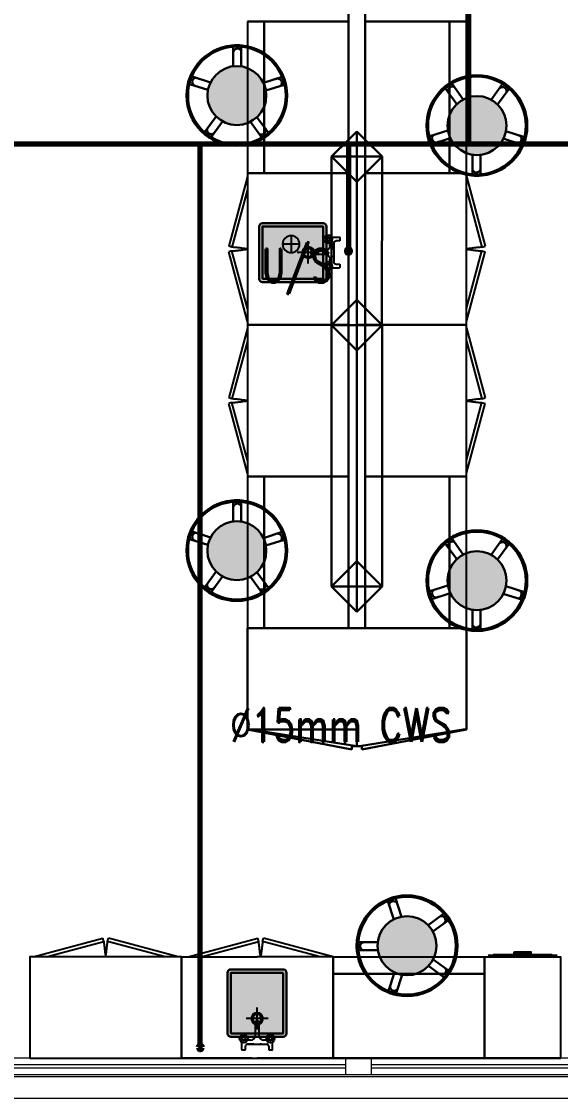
# Model space of a CAD drawing. Extents: x 800 to 995, y 398 to 804.
# Drawn here: x 888.21 to 891.41, y 696.18 to 702.57 of the extents above; entities that cross this region are included whole.
import ezdxf

# ---------------------------------------------------------------- set-up
doc = ezdxf.new("R2010")
doc.units = 0
doc.header["$MEASUREMENT"] = 0
doc.linetypes.add('ACAD_ISO02W100', pattern=[15, 12, -3])
doc.linetypes.add('DASHED', pattern=[19.05, 12.7, -6.35])
doc.layers.get('0').update_dxf_attribs({"color": 252, "linetype": 'CONTINUOUS', "lineweight": 30})
for name, color, linetype in [('-FUR', 252, 'CONTINUOUS'), ('LAYER8', 3, 'CONTINUOUS'), ('SAN', 2, 'CONTINUOUS')]:
    doc.layers.add(name, color=color, linetype=linetype)
for name, color, linetype, lineweight in [('elev', 90, 'CONTINUOUS', 9), ('Elevation', 150, 'CONTINUOUS', 18), ('P-C-WATER', 5, 'CONTINUOUS', 70), ('P-TEXT', 1, 'CONTINUOUS', 25), ('WINDOW', 252, 'CONTINUOUS', 5)]:
    doc.layers.add(name, color=color, linetype=linetype, lineweight=lineweight)
doc.styles.add('ROMANC', font='romand.shx')

# ---------------------------------------------------------------- blocks, each defined once
blk = doc.blocks.new('YY5Y5')
at = {"layer": 'SAN', "color": 1}
for p, q in [((433.83, 542.04), (433.83, 538.56)), ((435.73, 542.41), (434.2, 542.41)), ((435.73, 540.55), (435.73, 542.41)), ((446.18, 539.55), (436.73, 539.55)), ((443.04, 539.55), (446.16, 539.55)), ((447.16, 542.41), (447.16, 540.55)), ((448.69, 542.41), (447.16, 542.41)), ((449.07, 538.56), (449.07, 542.04)), ((434.16, 537.56), (433.7, 538.02)), ((434.16, 536.15), (433.7, 535.69)), ((435.58, 537.56), (436.04, 538.02)), ((435.58, 536.15), (436.04, 535.69)), ((436.72, 537.65), (438.25, 537.65)), ((440.5, 535.4), (440.5, 528.74)), ((442.4, 528.74), (442.4, 535.4)), ((444.65, 537.65), (446.18, 537.65)), ((447.32, 537.56), (446.86, 538.02)), ((447.32, 536.15), (446.86, 535.69)), ((448.74, 537.56), (449.2, 538.02)), ((448.74, 536.15), (449.2, 535.69)), ((440.87, 528.36), (442.03, 528.36))]:
    blk.add_line(p, q, dxfattribs=at)
at = {"layer": 'SAN', "color": 1, "linetype": 'Continuous'}
blk.add_line((439.23, 539.55), (439.86, 539.55), dxfattribs=at)
at = {"layer": 'SAN', "color": 2, "linetype": 'DASHED'}
for points in [[(441.45, 532.42), (441.45, 521.63)], [(436.06, 527.03), (446.84, 527.03)]]:
    blk.add_lwpolyline(points, dxfattribs=at)
at = {"layer": 'SAN', "color": 1}
for centre, radius in [((434.87, 536.85), 2), ((448.03, 536.85), 2), ((434.87, 536.85), 1), ((434.87, 536.85), 0.8), ((448.03, 536.85), 1), ((448.03, 536.85), 0.8)]:
    blk.add_circle(centre, radius, dxfattribs=at)
for centre, radius, start, end in [((434.2, 542.04), 0.375, 90, 180), ((436.73, 540.55), 1, 180, 270), ((446.16, 540.55), 1, 270, 0), ((448.69, 542.04), 0.375, 0, 90), ((438.25, 535.4), 2.25, 0, 90), ((444.65, 535.4), 2.25, 90, 180), ((441.45, 527.03), 2.86, 109.4319, 70.5681), ((441.45, 527.03), 2.08, 117.2765, 62.7235), ((440.87, 528.74), 0.375, 180, 270), ((442.03, 528.74), 0.375, 270, 360)]:
    blk.add_arc(centre, radius, start, end, dxfattribs=at)
blk = doc.blocks.new('fd')
at = {"layer": '-FUR'}
h = blk.add_hatch(color=254, dxfattribs=at)
h.paths.add_polyline_path([(1322.6636, 576.6994), (1322.3536, 576.6994), (1322.3536, 577.0594), (1322.6636, 577.0594)], flags=16)
edge = h.paths.add_edge_path()
edge.add_line((1322.6636, 576.6794), (1322.3536, 576.6794))
edge.add_arc((1322.3536, 576.6994), 0.02, 180, 270, ccw=False)
edge.add_line((1322.3336, 576.6994), (1322.3336, 577.0594))
edge.add_arc((1322.3536, 577.0594), 0.02, 90, 180, ccw=False)
edge.add_line((1322.3536, 577.0794), (1322.6636, 577.0794))
edge.add_arc((1322.6636, 577.0594), 0.02, 0, 90, ccw=False)
edge.add_line((1322.6836, 577.0594), (1322.6836, 576.6994))
edge.add_arc((1322.6636, 576.6994), 0.02, -90, 0, ccw=False)
blk.add_hatch(color=253, dxfattribs=at).paths.add_polyline_path([(1322.6636, 577.0594), (1322.6636, 576.6994), (1322.3536, 576.6994), (1322.3536, 577.0594)])
h = blk.add_hatch(color=251, dxfattribs=at)
h.paths.add_polyline_path([(1322.6337, 577.0294), (1322.6636, 577.0594), (1322.6636, 576.6994), (1322.6336, 576.7294)])
h.paths.add_polyline_path([(1322.6336, 576.7294), (1322.6636, 576.6994), (1322.3536, 576.6994), (1322.3836, 576.7294)])
h = blk.add_hatch(color=252, dxfattribs=at)
h.paths.add_polyline_path([(1322.3836, 577.0294), (1322.3536, 577.0594), (1322.6636, 577.0594), (1322.6337, 577.0294)])
h.paths.add_polyline_path([(1322.3836, 576.7294), (1322.3536, 576.6994), (1322.3536, 577.0594), (1322.3836, 577.0294)])
for p, q in [((1322.4784, 577.2056), (1322.0597, 577.2056)), ((1322.4784, 577.2056), (1322.9597, 577.2056)), ((1322.0597, 576.6056), (1322.5097, 576.6056)), ((1322.9597, 576.6056), (1322.5097, 576.6056))]:
    blk.add_line(p, q, dxfattribs=at)
at = {"layer": '-FUR', "linetype": 'ACAD_ISO02W100'}
for p, q in [((1322.0597, 577.2056), (1322.5097, 577.2056)), ((1322.9597, 577.2056), (1322.5097, 577.2056)), ((1322.0997, 576.6056), (1322.5133, 576.4948)), ((1322.177, 576.6056), (1322.5185, 576.5141)), ((1322.8824, 576.6056), (1322.541, 576.5141)), ((1322.9597, 576.6056), (1322.5462, 576.4948)), ((1322.5185, 576.5141), (1322.5133, 576.4948)), ((1322.541, 576.5141), (1322.5462, 576.4948))]:
    blk.add_line(p, q, dxfattribs=at)
for centre, start, end in [((1324.045, 576.3727), 171.26112, 174.70691), ((1321.0144, 576.3727), 5.29309, 8.73888)]:
    blk.add_arc(centre, 1.5331, start, end, dxfattribs=at)
for p, q in [((1322.0597, 577.2056), (1322.0597, 576.6056)), ((1322.9597, 577.2056), (1322.9597, 576.6056))]:
    blk.add_line(p, q)
blk.add_lwpolyline([(1322.6636, 576.6794), (1322.3536, 576.6794, -0.414214), (1322.3336, 576.6994), (1322.3336, 577.0594, -0.414214), (1322.3536, 577.0794), (1322.6636, 577.0794, -0.414214), (1322.6836, 577.0594), (1322.6836, 576.6994, -0.414214)], format="xyb", close=True)
blk.add_lwpolyline([(1322.6636, 576.6794), (1322.3536, 576.6794, -0.414214), (1322.3336, 576.6994), (1322.3336, 577.0594, -0.414214), (1322.3536, 577.0794), (1322.6636, 577.0794, -0.414214), (1322.6836, 577.0594), (1322.6836, 576.6994, -0.414214)], format="xyb", close=True)
blk.add_lwpolyline([(1322.6636, 576.6994), (1322.3536, 576.6994), (1322.3536, 577.0594), (1322.6636, 577.0594)], close=True)
at = {"extrusion": (0, 0, -1), "xscale": 0.0121000000000322, "yscale": 0.0121000000000322, "zscale": -0.0121}
blk.add_blockref('YY5Y5', (-1327.8502, 570.5947), dxfattribs=at)
blk = doc.blocks.new('juy')
blk.add_line((1322.9597, 577.2056), (1322.9597, 576.6056))
blk.add_blockref('fd', (0, 0))
blk = doc.blocks.new('vfd')
at = {"layer": '-FUR'}
h = blk.add_hatch(color=254, dxfattribs=at)
h.paths.add_polyline_path([(1316.635, 565.8296), (1316.635, 566.1396), (1316.275, 566.1396), (1316.275, 565.8296)], flags=16)
edge = h.paths.add_edge_path()
edge.add_line((1316.655, 565.8296), (1316.655, 566.1396))
edge.add_ellipse((1316.635, 566.1396), major_axis=(-0.0141, -0.0141), ratio=1, start_angle=135, end_angle=225)
edge.add_line((1316.635, 566.1596), (1316.275, 566.1596))
edge.add_ellipse((1316.275, 566.1396), major_axis=(-0.0141, -0.0141), ratio=1, start_angle=225, end_angle=315)
edge.add_line((1316.255, 566.1396), (1316.255, 565.8296))
edge.add_ellipse((1316.275, 565.8296), major_axis=(0.0141, -0.0141), ratio=1, start_angle=225, end_angle=315)
edge.add_line((1316.275, 565.8096), (1316.635, 565.8096))
edge.add_ellipse((1316.635, 565.8296), major_axis=(0.0141, -0.0141), ratio=1, start_angle=-45, end_angle=45)
blk.add_hatch(color=253, dxfattribs=at).paths.add_polyline_path([(1316.275, 565.8296), (1316.635, 565.8296), (1316.635, 566.1396), (1316.275, 566.1396)])
h = blk.add_hatch(color=251, dxfattribs=at)
h.paths.add_polyline_path([(1316.305, 565.8596), (1316.275, 565.8296), (1316.635, 565.8296), (1316.605, 565.8596)])
h.paths.add_polyline_path([(1316.605, 565.8596), (1316.635, 565.8296), (1316.635, 566.1396), (1316.605, 566.1096)])
h = blk.add_hatch(color=252, dxfattribs=at)
h.paths.add_polyline_path([(1316.305, 566.1096), (1316.275, 566.1396), (1316.275, 565.8296), (1316.305, 565.8596)])
h.paths.add_polyline_path([(1316.605, 566.1096), (1316.635, 566.1396), (1316.275, 566.1396), (1316.305, 566.1096)])
blk.add_lwpolyline([(1316.655, 565.8296), (1316.655, 566.1396, 0.414214), (1316.635, 566.1596), (1316.275, 566.1596, 0.414214), (1316.255, 566.1396), (1316.255, 565.8296, 0.414214), (1316.275, 565.8096), (1316.635, 565.8096, 0.414214)], format="xyb", close=True)
blk.add_lwpolyline([(1316.655, 565.8296), (1316.655, 566.1396, 0.414214), (1316.635, 566.1596), (1316.275, 566.1596, 0.414214), (1316.255, 566.1396), (1316.255, 565.8296, 0.414214), (1316.275, 565.8096), (1316.635, 565.8096, 0.414214)], format="xyb", close=True)
blk.add_lwpolyline([(1316.635, 565.8296), (1316.635, 566.1396), (1316.275, 566.1396), (1316.275, 565.8296)], close=True)
at = {"layer": 'LAYER8'}
for p, q in [((1316.415, 566.0346), (1316.515, 566.0346)), ((1316.465, 566.0846), (1316.465, 565.9846))]:
    blk.add_line(p, q, dxfattribs=at)
blk.add_circle((1316.465, 566.0346), 0.05, dxfattribs=at)
at = {"xscale": 0.0121, "yscale": 0.0121, "zscale": 0.0121, "rotation": 89.99999999999997}
blk.add_blockref('YY5Y5', (1322.7397, 560.6431), dxfattribs=at)

msp = doc.modelspace()

# ---------------------------------------------------------------- hatches: boundary and pattern name
h = msp.add_hatch(color=256)
h.set_gradient(color1=(132, 132, 132), name='SPHERICAL')
h.paths.add_polyline_path([(889.6617, 702.1292, -1), (889.3117, 702.1292, -1)])
h = msp.add_hatch(color=256)
h.set_gradient(color1=(132, 132, 132), name='SPHERICAL')
h.paths.add_polyline_path([(890.7369, 701.9512, -1), (891.0869, 701.9512, -1)])
h = msp.add_hatch(color=256)
h.set_gradient(color1=(132, 132, 132), name='SPHERICAL')
h.paths.add_polyline_path([(889.6617, 699.4292, -1), (889.3117, 699.4292, -1)])
h = msp.add_hatch(color=256)
h.set_gradient(color1=(132, 132, 132), name='SPHERICAL')
h.paths.add_polyline_path([(890.7369, 699.2512, -1), (891.0869, 699.2512, -1)])
h = msp.add_hatch(color=256)
h.set_gradient(color1=(132, 132, 132), name='SPHERICAL')
h.paths.add_polyline_path([(890.4969, 696.9092, 1), (890.4969, 697.2592, 1)])

# ---------------------------------------------------------------- linework, layer by layer
at = {"layer": '-FUR', "linetype": 'ACAD_ISO02W100'}
for p, q in [((890.2493, 702.5682), (890.2493, 703.0182)), ((889.5493, 702.5682), (889.5493, 701.6682)), ((890.8493, 701.6682), (890.8493, 702.5682)), ((889.5493, 701.6482), (889.4385, 701.2347)), ((890.1493, 700.7682), (890.1493, 701.6682)), ((890.2493, 701.6682), (890.2493, 700.7682)), ((890.8493, 701.6482), (890.9601, 701.2347)), ((889.5493, 701.571), (889.4578, 701.2295)), ((890.8493, 701.571), (890.9408, 701.2295)), ((889.4578, 701.2295), (889.4385, 701.2347)), ((889.4578, 701.207), (889.4385, 701.2018)), ((889.5493, 700.7882), (889.4385, 701.2018)), ((889.5493, 700.8655), (889.4578, 701.207)), ((890.8493, 700.8655), (890.9408, 701.207)), ((890.8493, 700.7882), (890.9601, 701.2018)), ((890.9408, 701.2295), (890.9601, 701.2347)), ((890.9408, 701.207), (890.9601, 701.2018)), ((889.5493, 700.7482), (889.4385, 700.3347)), ((890.1493, 699.8682), (890.1493, 700.7682)), ((890.2493, 700.7682), (890.2493, 699.8682)), ((890.8493, 700.7482), (890.9601, 700.3347)), ((889.5493, 700.671), (889.4578, 700.3295)), ((890.8493, 700.671), (890.9408, 700.3295)), ((889.4578, 700.3295), (889.4385, 700.3347)), ((889.4578, 700.307), (889.4385, 700.3018)), ((889.5493, 699.8882), (889.4385, 700.3018)), ((889.5493, 699.9655), (889.4578, 700.307)), ((890.8493, 699.9655), (890.9408, 700.307)), ((890.8493, 699.8882), (890.9601, 700.3018)), ((890.9408, 700.3295), (890.9601, 700.3347)), ((890.9408, 700.307), (890.9601, 700.3018)), ((889.5493, 699.8682), (889.5493, 698.9682)), ((890.8493, 698.9682), (890.8493, 699.8682)), ((888.2779, 697.0182), (888.6915, 697.1291)), ((888.3552, 697.0182), (888.6967, 697.1097)), ((888.6967, 697.1097), (888.6915, 697.1291)), ((888.7192, 697.1097), (888.7244, 697.1291)), ((889.0607, 697.0182), (888.7192, 697.1097)), ((889.1379, 697.0182), (888.7244, 697.1291)), ((890.0579, 697.0182), (890.9579, 697.0182)), ((888.2579, 696.4182), (889.1579, 696.4182)), ((890.9579, 696.4182), (891.4079, 696.4182))]:
    msp.add_line(p, q, dxfattribs=at)
at = {"layer": '-FUR'}
for p, q in [((890.9779, 697.0282), (891.3879, 697.0282)), ((891.0079, 697.0332), (891.3579, 697.0332))]:
    msp.add_line(p, q, dxfattribs=at)
for points in [[(890.8493, 702.5682), (890.8493, 703.0182), (890.2493, 703.0182), (890.2493, 702.5682)], [(890.1493, 700.7682), (890.1493, 701.6682), (889.5493, 701.6682), (889.5493, 700.7682)], [(890.2493, 701.6682), (890.2493, 700.7682), (890.8493, 700.7682), (890.8493, 701.6682)], [(890.1493, 699.8682), (890.1493, 700.7682), (889.5493, 700.7682), (889.5493, 699.8682)], [(890.2493, 700.7682), (890.2493, 699.8682), (890.8493, 699.8682), (890.8493, 700.7682)], [(888.2579, 696.4182), (889.1579, 696.4182), (889.1579, 697.0182), (888.2579, 697.0182)], [(890.9579, 697.0182), (891.4079, 697.0182), (891.4079, 696.4182), (890.9579, 696.4182)]]:
    msp.add_lwpolyline(points, close=True, dxfattribs=at)
at = {"layer": '-FUR', "color": 1}
msp.add_lwpolyline([(891.1329, 697.0482), (891.2329, 697.0482), (891.2329, 697.0382), (891.1329, 697.0382)], close=True, dxfattribs=at)
at = {"layer": '-FUR', "linetype": 'ACAD_ISO02W100'}
for centre, start, end in [((889.3164, 699.703), 81.26112, 84.70691), ((889.3164, 702.7335), 275.29309, 278.73888), ((891.0822, 699.703), 95.29309, 98.73888), ((891.0822, 702.7335), 261.26112, 264.70691), ((889.3164, 698.803), 81.26112, 84.70691), ((889.3164, 701.8335), 275.29309, 278.73888), ((891.0822, 698.803), 95.29309, 98.73888), ((891.0822, 701.8335), 261.26112, 264.70691), ((890.2232, 697.2512), 185.29309, 188.73888), ((887.1927, 697.2512), 351.26112, 354.70691)]:
    msp.add_arc(centre, 1.5331, start, end, dxfattribs=at)
for p, q in [((890.1493, 703.9182), (890.1493, 699.3162)), ((890.2493, 699.3167), (890.2493, 703.9182)), ((889.5493, 702.5682), (890.1493, 702.5682)), ((889.6493, 701.6682), (889.6493, 702.5682)), ((890.1493, 702.5682), (890.1493, 701.6682)), ((890.2493, 701.6682), (890.2493, 702.5682)), ((890.2493, 702.5682), (890.8493, 702.5682)), ((890.8493, 702.5682), (890.7493, 702.5682)), ((890.7493, 702.5682), (890.7493, 701.6682)), ((889.465, 702.3029), (889.4645, 702.4183)), ((889.4745, 702.4283), (889.502, 702.4282)), ((889.5124, 702.3024), (889.5128, 702.4157)), ((889.1985, 702.2101), (889.2071, 702.2362)), ((889.3148, 702.1623), (889.2049, 702.1975)), ((889.33, 702.2072), (889.2224, 702.2426)), ((889.6451, 702.2036), (889.7548, 702.2397)), ((889.7674, 702.2332), (889.7758, 702.207)), ((890.7263, 702.186), (890.7486, 702.2021)), ((890.831, 702.1063), (890.7647, 702.1983)), ((890.9964, 702.1044), (891.0639, 702.1981)), ((891.0778, 702.2003), (891.1, 702.184)), ((889.6593, 702.1583), (889.7672, 702.1929)), ((890.7923, 702.0789), (890.724, 702.172)), ((891.0345, 702.0761), (891.1014, 702.1676)), ((889.3642, 702.0043), (889.2972, 701.9129)), ((889.4022, 701.976), (889.3348, 701.8823)), ((889.5677, 701.9741), (889.6339, 701.8822)), ((889.6063, 702.0015), (889.6746, 701.9084)), ((889.3208, 701.8802), (889.2986, 701.8964)), ((889.6723, 701.8945), (889.65, 701.8784)), ((890.1995, 701.9165), (890.0495, 701.7665)), ((890.1995, 701.9165), (890.0495, 701.7665)), ((890.3495, 701.7665), (890.1995, 701.9165)), ((890.1995, 701.7665), (890.1995, 701.9165)), ((890.3495, 701.7665), (890.1995, 701.9165)), ((890.7393, 701.9221), (890.6315, 701.8875)), ((891.0838, 701.9182), (891.1937, 701.883)), ((890.0495, 701.7665), (890.1493, 701.8662)), ((890.2493, 701.8667), (890.3495, 701.7665)), ((890.6313, 701.8472), (890.6229, 701.8734)), ((890.7535, 701.8769), (890.6438, 701.8408)), ((891.0686, 701.8733), (891.1762, 701.8379)), ((891.2001, 701.8704), (891.1915, 701.8442)), ((890.0495, 701.7665), (890.3495, 701.7665)), ((890.1995, 701.6165), (890.0495, 701.7665)), ((890.0495, 701.7665), (890.3495, 701.7665)), ((890.1995, 701.7665), (890.0495, 701.7665)), ((890.0495, 701.7665), (890.1995, 701.7665)), ((890.0495, 701.7665), (890.3495, 701.7665)), ((890.1995, 701.6165), (890.0495, 701.7665)), ((890.0495, 700.7665), (890.0495, 701.7665)), ((890.0495, 701.7665), (890.3495, 701.7665)), ((890.1493, 701.6667), (890.0495, 701.7665)), ((890.3495, 701.7665), (890.1995, 701.6165)), ((890.1995, 700.9165), (890.1995, 701.7665)), ((890.1995, 701.7665), (890.3495, 701.7665)), ((890.1995, 701.7665), (890.1995, 701.6165)), ((890.3495, 701.7665), (890.1995, 701.6165)), ((890.2513, 701.6682), (890.3495, 701.7665)), ((890.3495, 701.7665), (890.3478, 700.7682)), ((890.8862, 701.7781), (890.8858, 701.6648)), ((890.9336, 701.7776), (890.9341, 701.6621)), ((890.1493, 701.6682), (889.5493, 701.6682)), ((889.5493, 701.6682), (889.6493, 701.6682)), ((890.8493, 701.6682), (890.2493, 701.6682)), ((890.9241, 701.6522), (890.8966, 701.6523)), ((890.1995, 700.9165), (890.0495, 700.7665)), ((890.1995, 700.7665), (890.1995, 700.9165)), ((890.3495, 700.7665), (890.1995, 700.9165)), ((890.3495, 700.7665), (890.0495, 700.7665)), ((890.1995, 700.6165), (890.0495, 700.7665)), ((890.0495, 700.7665), (890.3495, 700.7665)), ((890.0495, 699.2165), (890.0495, 700.7665)), ((890.2493, 700.7682), (890.1993, 700.7682)), ((890.1995, 700.7665), (890.1995, 700.6165)), ((890.1995, 700.6165), (890.3495, 700.7665)), ((890.1995, 700.7665), (890.1995, 699.0665)), ((890.3495, 700.7665), (890.3495, 699.2165)), ((890.1995, 699.3665), (890.1995, 700.2165)), ((889.5493, 699.8682), (890.1493, 699.8682)), ((889.6493, 698.9682), (889.6493, 699.8682)), ((890.1493, 699.8682), (890.1493, 698.9682)), ((890.2493, 698.9682), (890.2493, 699.8682)), ((890.2493, 699.8682), (890.8493, 699.8682)), ((890.8493, 699.8682), (890.7493, 699.8682)), ((890.7493, 699.8682), (890.7493, 698.9682)), ((889.465, 699.6029), (889.4645, 699.7183)), ((889.4745, 699.7283), (889.502, 699.7282)), ((889.5124, 699.6024), (889.5128, 699.7157)), ((889.1985, 699.5101), (889.2071, 699.5362)), ((889.33, 699.5072), (889.2224, 699.5426)), ((889.6451, 699.5036), (889.7548, 699.5397)), ((889.7674, 699.5332), (889.7758, 699.507)), ((889.3148, 699.4623), (889.2049, 699.4975)), ((889.6593, 699.4583), (889.7672, 699.4929)), ((890.7923, 699.3789), (890.724, 699.472)), ((890.7263, 699.486), (890.7486, 699.5021)), ((890.831, 699.4063), (890.7647, 699.4983)), ((890.9964, 699.4044), (891.0639, 699.4981)), ((891.0345, 699.3761), (891.1014, 699.4676)), ((891.0778, 699.5003), (891.1, 699.484)), ((890.1995, 699.3665), (890.0495, 699.2165)), ((890.1995, 699.2165), (890.1995, 699.3665)), ((890.3495, 699.2165), (890.1995, 699.3665)), ((889.3642, 699.3043), (889.2972, 699.2129)), ((889.4022, 699.276), (889.3348, 699.1823)), ((889.5677, 699.2741), (889.6339, 699.1822)), ((889.6063, 699.3015), (889.6746, 699.2084)), ((889.3208, 699.1802), (889.2986, 699.1964)), ((889.6723, 699.1945), (889.65, 699.1784)), ((890.3495, 699.2165), (890.0495, 699.2165)), ((890.1995, 699.0665), (890.0495, 699.2165)), ((890.0495, 699.2165), (890.3495, 699.2165)), ((890.1995, 699.2165), (890.1995, 699.0665)), ((890.1995, 699.0665), (890.3495, 699.2165)), ((890.7393, 699.2221), (890.6315, 699.1875)), ((891.0838, 699.2182), (891.1937, 699.183)), ((890.6313, 699.1472), (890.6229, 699.1734)), ((890.7535, 699.1769), (890.6438, 699.1408)), ((891.0686, 699.1733), (891.1762, 699.1379)), ((891.2001, 699.1704), (891.1915, 699.1442)), ((890.8862, 699.0781), (890.8858, 698.9648)), ((890.9336, 699.0776), (890.9341, 698.9621)), ((889.5493, 698.9682), (889.5493, 698.3682)), ((889.5493, 698.9682), (890.8493, 698.9682)), ((890.1493, 698.9682), (889.5493, 698.9682)), ((889.5493, 698.9682), (889.6493, 698.9682)), ((890.8493, 698.9682), (890.2493, 698.9682)), ((890.8493, 698.3682), (890.8493, 698.9682)), ((890.9241, 698.9522), (890.8966, 698.9523)), ((889.5493, 698.3682), (890.1993, 698.3682)), ((889.5493, 698.3682), (890.1693, 698.2482)), ((889.5493, 698.3682), (889.5693, 698.3682)), ((889.5693, 698.3682), (890.1993, 698.2682)), ((890.1993, 698.3682), (890.1993, 698.2682)), ((890.8293, 698.3682), (890.2143, 698.2682)), ((890.8493, 698.3682), (890.2293, 698.2482)), ((890.8493, 698.3682), (890.8293, 698.3682)), ((890.1993, 698.2682), (890.1693, 698.2682)), ((890.1693, 698.2682), (890.1693, 698.2482)), ((890.1993, 698.2682), (890.2293, 698.2682)), ((890.2293, 698.2682), (890.2293, 698.2482)), ((890.419, 697.2409), (890.3836, 697.3485)), ((890.4161, 697.3723), (890.39, 697.3637)), ((890.4639, 697.256), (890.4287, 697.366)), ((890.6219, 697.2067), (890.7133, 697.2736)), ((890.6502, 697.1687), (890.7439, 697.2361)), ((890.746, 697.2501), (890.7298, 697.2723)), ((890.1979, 697.0963), (890.198, 697.0688)), ((890.3233, 697.1059), (890.2079, 697.1064)), ((890.3238, 697.0585), (890.2105, 697.0581)), ((890.0579, 697.0182), (890.0579, 696.4182)), ((890.6247, 696.9645), (890.7178, 696.8963)), ((890.6521, 697.0032), (890.744, 696.9369)), ((890.9579, 696.4182), (890.9579, 697.0182)), ((890.9579, 697.0182), (890.9579, 696.9182)), ((890.9579, 696.9182), (890.0579, 696.9182)), ((890.4226, 696.9257), (890.3865, 696.8161)), ((890.4679, 696.9116), (890.4333, 696.8037)), ((890.7317, 696.8985), (890.7478, 696.9208)), ((890.393, 696.8035), (890.4191, 696.7951)), ((890.0579, 696.4182), (890.9579, 696.4182))]:
    msp.add_line(p, q)
for centre, radius in [((889.4867, 702.1292), 0.299), ((889.4867, 702.1292), 0.29), ((889.4867, 702.1292), 0.175), ((890.9119, 701.9512), 0.299), ((890.9119, 701.9512), 0.29), ((890.9119, 701.9512), 0.175), ((889.4867, 699.4292), 0.299), ((889.4867, 699.4292), 0.29), ((889.4867, 699.4292), 0.175), ((890.9119, 699.2512), 0.299), ((890.9119, 699.2512), 0.29), ((890.9119, 699.2512), 0.175), ((890.4969, 697.0842), 0.299), ((890.4969, 697.0842), 0.29), ((890.4969, 697.0842), 0.175)]:
    msp.add_circle(centre, radius)
for centre, radius, start, end in [((889.4745, 702.4183), 0.01, 89.79115, 179.79115), ((889.4897, 702.3828), 0.025, 22.93495, 191.17517), ((889.4997, 702.4153), 0.0131, 1.65402, 79.72038), ((889.208, 702.207), 0.01, 161.79115, 251.79115), ((889.2187, 702.23), 0.0131, 73.65402, 151.72038), ((889.2464, 702.2105), 0.025, 94.93495, 263.17517), ((889.7288, 702.2048), 0.025, 310.93495, 119.17517), ((889.7578, 702.2302), 0.01, 17.79115, 107.79115), ((889.7628, 702.2053), 0.0131, 289.65402, 7.72038), ((890.7543, 702.1902), 0.0131, 37.65402, 115.72038), ((891.0719, 702.1922), 0.01, 53.79115, 143.79115), ((890.7322, 702.1779), 0.01, 125.79115, 215.79115), ((890.7653, 702.1581), 0.025, 58.93495, 227.17517), ((891.0634, 702.1546), 0.025, 346.93495, 155.17517), ((891.0906, 702.175), 0.0131, 325.65402, 43.72038), ((889.3081, 701.9055), 0.0131, 145.65402, 223.72038), ((889.3352, 701.9258), 0.025, 166.93495, 335.17517), ((889.3267, 701.8882), 0.01, 233.79115, 323.79115), ((889.6333, 701.9223), 0.025, 238.93495, 47.17517), ((889.6443, 701.8902), 0.0131, 217.65402, 295.72038), ((889.6665, 701.9026), 0.01, 305.79115, 35.79115), ((890.6359, 701.8752), 0.0131, 109.65402, 187.72038), ((890.6698, 701.8757), 0.025, 130.93495, 299.17517), ((891.1522, 701.87), 0.025, 274.93495, 83.17517), ((891.1906, 701.8735), 0.01, 341.79115, 71.79115), ((890.6408, 701.8503), 0.01, 197.79115, 287.79115), ((891.1799, 701.8505), 0.0131, 253.65402, 331.72038), ((890.9089, 701.6976), 0.025, 202.93495, 11.17517), ((890.8989, 701.6652), 0.0131, 181.65402, 259.72038), ((890.9241, 701.6622), 0.01, 269.79115, 359.79115), ((889.4745, 699.7183), 0.01, 89.79115, 179.79115), ((889.4897, 699.6828), 0.025, 22.93495, 191.17517), ((889.4997, 699.7153), 0.0131, 1.65402, 79.72038), ((889.2187, 699.53), 0.0131, 73.65402, 151.72038), ((889.2464, 699.5105), 0.025, 94.93495, 263.17517), ((889.7288, 699.5048), 0.025, 310.93495, 119.17517), ((889.7578, 699.5302), 0.01, 17.79115, 107.79115), ((889.208, 699.507), 0.01, 161.79115, 251.79115), ((889.7628, 699.5053), 0.0131, 289.65402, 7.72038), ((890.7322, 699.4779), 0.01, 125.79115, 215.79115), ((890.7653, 699.4581), 0.025, 58.93495, 227.17517), ((890.7543, 699.4902), 0.0131, 37.65402, 115.72038), ((891.0634, 699.4546), 0.025, 346.93495, 155.17517), ((891.0719, 699.4922), 0.01, 53.79115, 143.79115), ((891.0906, 699.475), 0.0131, 325.65402, 43.72038), ((889.3081, 699.2055), 0.0131, 145.65402, 223.72038), ((889.3352, 699.2258), 0.025, 166.93495, 335.17517), ((889.6333, 699.2223), 0.025, 238.93495, 47.17517), ((889.6665, 699.2026), 0.01, 305.79115, 35.79115), ((890.6698, 699.1757), 0.025, 130.93495, 299.17517), ((891.1522, 699.17), 0.025, 274.93495, 83.17517), ((889.3267, 699.1882), 0.01, 233.79115, 323.79115), ((889.6443, 699.1902), 0.0131, 217.65402, 295.72038), ((890.6359, 699.1752), 0.0131, 109.65402, 187.72038), ((890.6408, 699.1503), 0.01, 197.79115, 287.79115), ((891.1799, 699.1505), 0.0131, 253.65402, 331.72038), ((891.1906, 699.1735), 0.01, 341.79115, 71.79115), ((890.9089, 698.9976), 0.025, 202.93495, 11.17517), ((890.8989, 698.9652), 0.0131, 181.65402, 259.72038), ((890.9241, 698.9622), 0.01, 269.79115, 359.79115), ((890.3962, 697.3522), 0.0131, 118.27962, 196.34598), ((890.4157, 697.3244), 0.025, 6.82483, 175.06505), ((890.4192, 697.3628), 0.01, 18.20885, 108.20885), ((890.7003, 697.2356), 0.025, 294.82483, 103.06505), ((890.7207, 697.2628), 0.0131, 46.27962, 124.34598), ((890.738, 697.2442), 0.01, 306.20885, 36.20885), ((890.2079, 697.0964), 0.01, 90.20885, 180.20885), ((890.2433, 697.0812), 0.025, 78.82483, 247.06505), ((890.2109, 697.0712), 0.0131, 190.27962, 268.34598), ((890.7039, 696.9375), 0.025, 222.82483, 31.06505), ((890.7236, 696.9044), 0.01, 234.20885, 324.20885), ((890.736, 696.9265), 0.0131, 334.27962, 52.34598), ((890.4214, 696.842), 0.025, 150.82483, 319.06505), ((890.396, 696.813), 0.01, 162.20885, 252.20885), ((890.4209, 696.8081), 0.0131, 262.27962, 340.34598)]:
    msp.add_arc(centre, radius, start, end)
at = {"layer": 'elev', "color": 252, "linetype": 'Continuous'}
for p, q in [((890.1334, 696.4182), (890.2834, 696.4182)), ((890.1334, 696.3182), (890.1334, 696.4182)), ((890.2834, 696.4182), (890.2834, 696.3182)), ((890.2834, 696.3182), (890.1334, 696.3182))]:
    msp.add_line(p, q, dxfattribs=at)
at = {"layer": 'Elevation', "color": 252}
for p, q in [((885.8984, 696.3082), (899.5484, 696.3082)), ((899.5484, 696.1782), (885.8984, 696.1782))]:
    msp.add_line(p, q, dxfattribs=at)
at = {"layer": 'P-C-WATER', "linetype": 'Continuous'}
for p, q in [((890.862, 705.7556), (890.862, 701.8431)), ((886.275, 701.8431), (895.71, 701.8431)), ((886.2751, 701.8431), (895.7101, 701.8431)), ((889.2696, 696.4935, -0.1), (889.2696, 701.8431, -0.1)), ((890.1493, 701.8431), (890.1493, 701.2061))]:
    msp.add_line(p, q, dxfattribs=at)
at = {"layer": 'P-C-WATER', "linetype": 'ByBlock'}
for centre, start, end in [((890.1493, 701.2061), 0, 180), ((890.1493, 701.2061), 180, 0), ((889.2696, 696.481), 0, 180), ((889.2696, 696.481), 180, 0)]:
    msp.add_arc(centre, 0.0125, start, end, dxfattribs=at)
at = {"layer": 'WINDOW', "color": 252, "linetype": 'Continuous'}
for p, q in [((890.1334, 696.4182), (886.0284, 696.4182)), ((892.4084, 696.4182), (890.2834, 696.4182)), ((890.1334, 696.3782), (886.0284, 696.3782)), ((890.1334, 696.3582), (886.0284, 696.3582)), ((892.5334, 696.3782), (890.2834, 696.3782)), ((892.5334, 696.3582), (890.2834, 696.3582)), ((890.1334, 696.3182), (886.0284, 696.3182)), ((892.5334, 696.3182), (890.2834, 696.3182))]:
    msp.add_line(p, q, dxfattribs=at)

# ---------------------------------------------------------------- block references
at = {"xscale": -1}
msp.add_blockref('vfd', (2206.2737, 135.2127), dxfattribs=at)
at = {"xscale": -1, "rotation": 180}
msp.add_blockref('juy', (-432.9018, 1273.6238), dxfattribs=at)

# ---------------------------------------------------------------- texts
at = {"layer": 'P-TEXT', "color": 41, "style": 'ROMANC', "width": 0.75}
for s, p in [('U/S', (889.6337, 701.0194)), ('%%C15mm CWS', (889.447, 698.2941, -0.1))]:
    msp.add_text(s, height=0.2, dxfattribs=at).set_placement(p)

doc.saveas('drawing.dxf')
